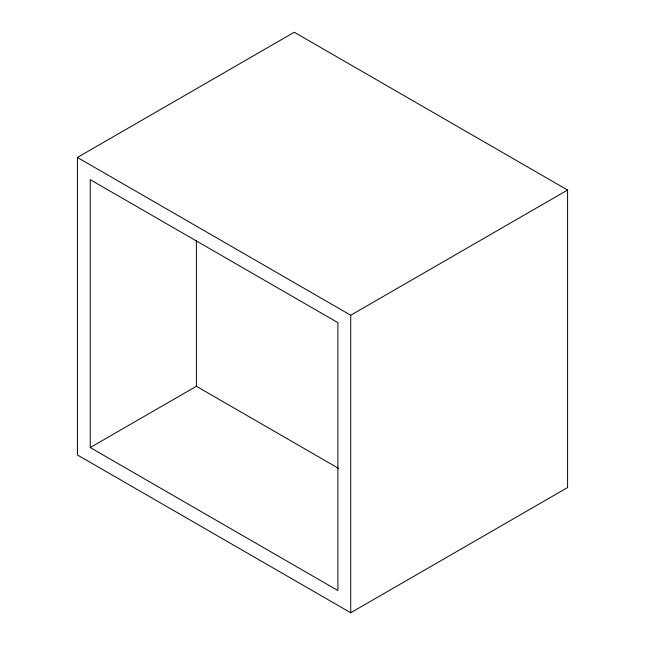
<?xml version="1.0" encoding="UTF-8"?>
<svg xmlns="http://www.w3.org/2000/svg" width="645" height="645" viewBox="0 0 645 645"><rect width="100%" height="100%" fill="white"/><g stroke="black" fill="none" stroke-linecap="round" stroke-linejoin="round"><path stroke-width="0.97" d="M77.416 157.453L294.281 32.25L567.584 190.041L567.584 487.547L350.719 612.75L77.416 454.959L77.416 157.453L350.719 315.244L567.584 190.041M90.236 447.549L337.899 590.538L337.899 322.653L90.236 179.665L90.236 447.549L196.378 386.274L338.52 468.343M350.719 315.244L350.719 612.75M196.378 240.246L196.378 386.274"/></g></svg>
